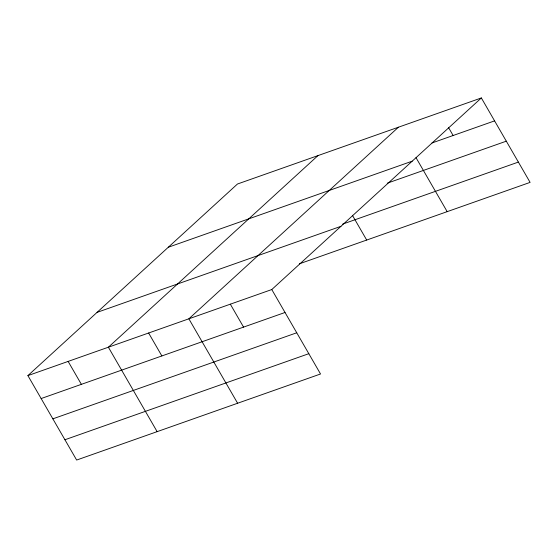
<?xml version="1.0" encoding="UTF-8"?>
<svg xmlns="http://www.w3.org/2000/svg" width="558" height="558" viewBox="0 0 558 558"><rect width="100%" height="100%" fill="white"/><g stroke="black" fill="none" stroke-linecap="round" stroke-linejoin="round"><path stroke-width="0.84" d="M481.352 97.95L271.788 289.546L320.536 373.986L76.648 460.05L27.9 375.611L237.464 184.014L481.352 97.95L530.1 182.389L299.353 263.815M317.948 155.612L108.385 347.216L157.133 431.648M398.426 127.21L188.862 318.813L237.617 403.246M431.99 142.967L494.59 120.877M168.307 247.243L412.195 161.178M387.252 183.191L506.308 141.174M342.661 224.1L518.382 162.085M97.057 312.382L340.945 226.318M27.9 375.611L271.788 289.546M41.139 398.545L285.026 312.48M52.857 418.842L296.744 332.777M64.93 439.753L308.818 353.688M448.43 127.37L453.131 135.51M416.01 157.656L447.181 211.649M352.391 215.269L366.697 240.052M230.328 304.18L243.567 327.114M148.623 333.014L161.862 355.941M68.139 361.417L81.377 384.343"/></g></svg>
